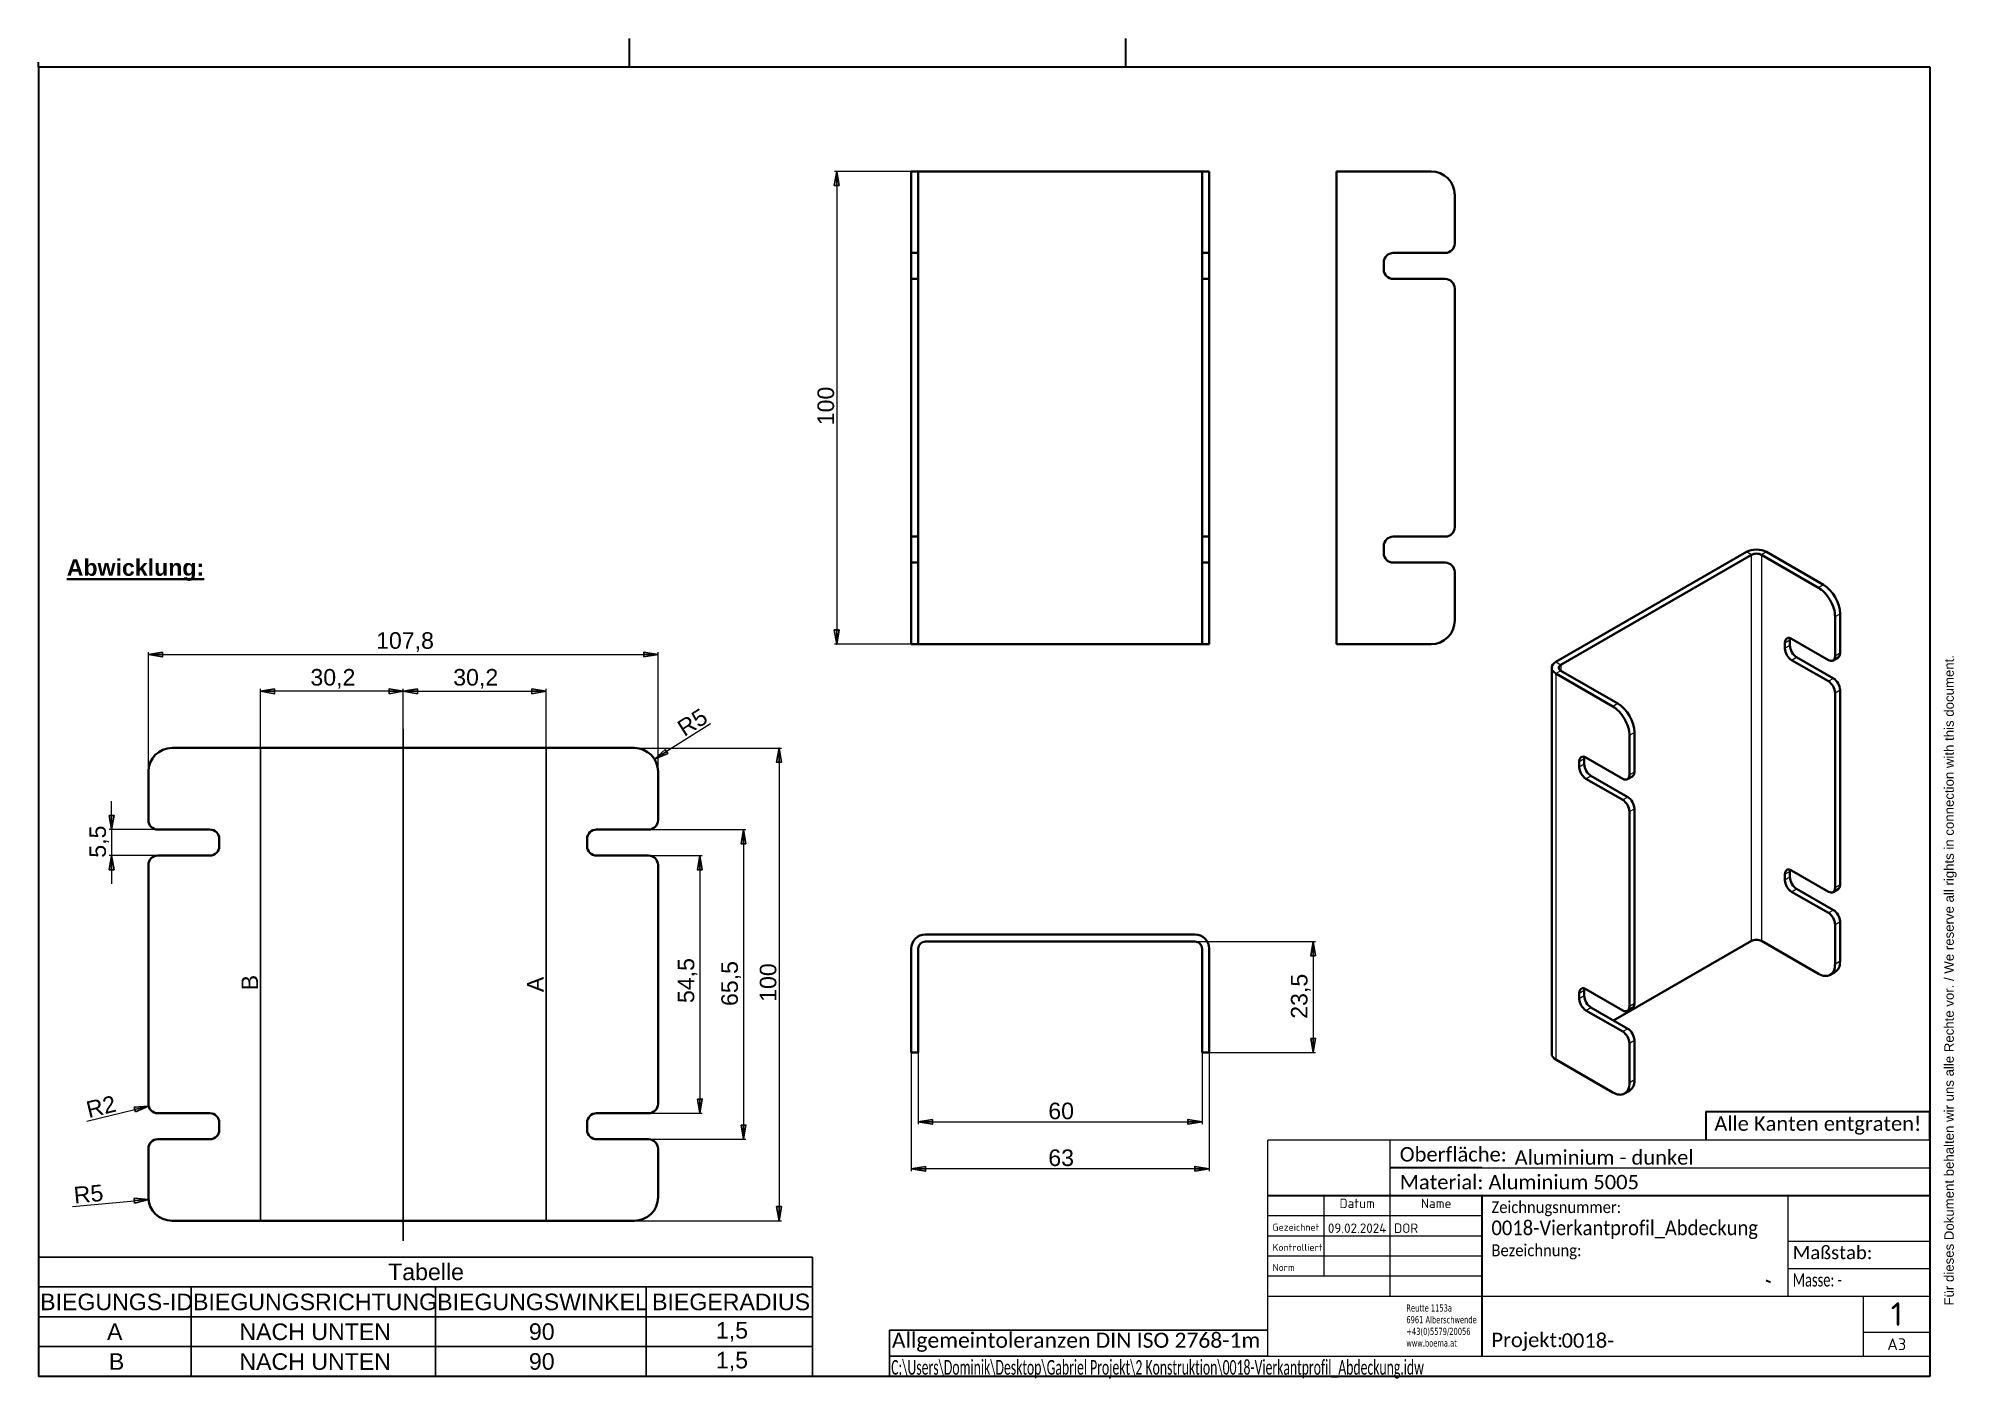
# Model space of a CAD drawing. Header units: millimetres. Extents: x 10 to 416, y 10 to 293.
import ezdxf
from ezdxf.enums import TextEntityAlignment as Align

# ---------------------------------------------------------------- set-up
doc = ezdxf.new("R2010")
doc.units = ezdxf.units.MM
for name, color, linetype, lineweight in [('AM_0', 7, 'Continuous', 35), ('AM_6', 7, 'Continuous', 35), ('Schriftkopf', 7, 'Continuous', 9)]:
    doc.layers.add(name, color=color, linetype=linetype, lineweight=lineweight)
for name, color, linetype, lineweight, true_color in [('AM_4', 3, 'Continuous', 25, 0x00ff00), ('AM_5', 3, 'Continuous', 25, 0x00ff00), ('AM_7', 4, 'Continuous', 25, 0x00ffff), ('AM_TANG', 171, 'Continuous', 18, 0x8080ff), ('Skizziergeometrie(Böma)', 179, 'Continuous', 30, 0x262659), ('Symbole(Böma)', 179, 'Continuous', 15, 0x262659)]:
    doc.layers.add(name, color=color, linetype=linetype, lineweight=lineweight, true_color=true_color)
doc.styles.add('Böma', font='calibri.ttf')
doc.styles.add('Textstil10', font='isocpeur.ttf')
doc.styles.add('Textstil11', font='isocpeur.ttf')
doc.styles.add('Textstil8', font='isocpeur.ttf')
doc.styles.add('Textstil9', font='isocpeur.ttf')
doc.styles.add('Textstil97', font='calibri.ttf', dxfattribs={"width": 0.6})
doc.styles.add('WEC-3_5', font='arial.ttf')
doc.dimstyles.new('WEC_BEM', dxfattribs={"dimtxt": 3.5, "dimasz": 3, "dimexe": 0.5, "dimexo": 0, "dimgap": 0.5, "dimtad": 1, "dimrnd": 1e-08, "dimtxsty": 'WEC-3_5', "dimblk": 'Filled-1', "dimcen": 0.09, "dimdle": 12, "dimclrd": 256, "dimclre": 256, "dimclrt": 7, "dimadec": 1, "dimazin": 2, "dimtfac": 0.571429, "dimtdec": 3, "dimtmove": 0, "dimatfit": 3, "dimldrblk": 'Filled-1', "dimfxl": 1, "dimtolj": 1, "dimlwd": 15, "dimlwe": 15, "dimarcsym": 0})

# ---------------------------------------------------------------- blocks, each defined once
blk = doc.blocks.new('Ränder A3')
at = {"layer": 'Skizziergeometrie(Böma)'}
for p, q in [((10, 287), (410, 287)), ((10, 287), (10, 10)), ((410, 287), (410, 10)), ((375.42, 30.34), (376.34, 29.9)), ((410, 10), (10, 10))]:
    blk.add_line(p, q, dxfattribs=at)
at = {"layer": 'Symbole(Böma)', "color": 179, "true_color": 0x262659, "insert": (413.07, 25), "char_height": 2, "width": 146.4494, "attachment_point": 1, "rotation": 90, "style": 'Böma'}
blk.add_mtext('\\fArial|b0|i0;{\\H2.0000;Für dieses Dokument behalten wir uns alle Rechte vor. / We reserve all rights in connection with this document.}', dxfattribs=at)
blk = doc.blocks.new('Schriftfelder Böma Projekt')
at = {"layer": 'AM_0', "lineweight": 18}
for p, q in [((328.4, 127.9), (328.4, 106.65)), ((328.4, 118.25), (358.4, 118.25)), ((328.4, 112.45), (358.4, 112.45))]:
    blk.add_line(p, q, dxfattribs=at)
at = {"layer": 'AM_0', "lineweight": 25}
for p, q in [((138.4, 99.4), (218.4, 99.4)), ((138.4, 99.4), (138.4, 89.65)), ((218.4, 93.9), (138.4, 93.9)), ((138.4, 89.65), (218.4, 89.65))]:
    blk.add_line(p, q, dxfattribs=at)
at = {"layer": 'Schriftkopf', "lineweight": 9}
blk.add_line((358.4, 139.65), (218.4, 139.65), dxfattribs=at)
at = {"layer": 'Schriftkopf'}
for p, q in [((218.4, 93.9), (218.4, 139.65)), ((244.3, 127.9), (244.3, 139.65)), ((358.4, 89.65), (358.4, 139.65)), ((263.7, 133.77), (358.4, 133.77)), ((230.3, 110.9), (230.3, 127.9)), ((244.3, 106.65), (244.3, 127.9)), ((218.4, 123.65), (263.7, 123.65)), ((218.4, 119.4), (263.7, 119.4)), ((218.4, 115.15), (263.7, 115.15)), ((218.4, 110.9), (263.7, 110.9)), ((218.4, 106.65), (358.4, 106.65)), ((344.4, 93.9), (344.4, 106.65)), ((344.4, 99.02), (358.4, 99.02)), ((218.4, 93.9), (263.7, 93.9)), ((263.7, 93.9), (358.4, 93.9)), ((218.4, 89.65), (358.4, 89.65))]:
    blk.add_line(p, q, dxfattribs=at)
at = {"layer": 'Skizziergeometrie(Böma)'}
for p, q in [((311.05, 145.65), (311.05, 139.65)), ((311.05, 145.65), (358.4, 145.65)), ((358.4, 139.65), (358.4, 145.67)), ((263.7, 133.77), (244.3, 133.77)), ((218.4, 127.9), (358.4, 127.9)), ((263.7, 93.9), (263.7, 127.9))]:
    blk.add_line(p, q, dxfattribs=at)
at = {"layer": 'AM_6', "color": 7, "insert": (138.9, 98.9), "char_height": 3.2, "attachment_point": 1, "style": 'WEC-3_5'}
blk.add_mtext('\\fCalibri|b0|i0;{\\H3.2000;Allgemeintoleranzen DIN ISO 2768-1m}', dxfattribs=at)
at = {"layer": 'Schriftkopf', "style": 'Textstil11'}
for s, p in [('Datum', (237.3, 124.65)), ('Name', (254, 124.65))]:
    blk.add_text(s, height=2, dxfattribs=at).set_placement(p, align=Align.BOTTOM_CENTER)
at = {"layer": 'Schriftkopf', "style": 'Textstil10'}
for s, p in [('Gezeichnet', (219.4, 120)), ('Kontrolliert', (219.4, 115.75)), ('Norm', (219.4, 111.5))]:
    blk.add_text(s, height=1.5, dxfattribs=at).set_placement(p, align=Align.BOTTOM_LEFT)
at = {"layer": 'Schriftkopf'}
for tag, p, height, style in [('ERSTELLUNGSDATUM_001', (231.1, 120), 2, 'Textstil11'), ('AUTOR_001', (245.1, 120), 2, 'Textstil11'), ('Blattnummer_001', (350.15, 100.34), 5, 'Textstil8'), ('Blattgröße_001', (349.4, 95.21), 2.5, 'Textstil9')]:
    blk.add_attdef(tag, p, '', height=height, dxfattribs=dict(at, style=style))
at = {"layer": 'Schriftkopf', "style": 'Textstil11'}
for tag, p in [('KONTROLLDATUM', (231.3, 115.75)), ('KONTROLLIERT_VON', (245.3, 115.75)), ('GENEHM.DAT._KONSTR.', (231.3, 111.5)), ('KONSTR._GEN._VON', (245.3, 111.5))]:
    blk.add_attdef(tag, text='', height=2, dxfattribs=at).set_placement(p, align=Align.BOTTOM_LEFT)
at = {"layer": 'Symbole(Böma)', "color": 179, "true_color": 0x262659, "attachment_point": 1, "style": 'Böma'}
for s, insert, char_height in [('Alle Kanten entgraten!', (312.83, 144.65), 3.05), ('\\fCalibri|b0|i0;Oberfläche: ', (246.3, 138.15), 3.05), ('Material: Aluminium 5005', (246.3, 132.27), 3.05), ('\\fCalibri|b0|i0;{\\H2.8000;Maßstab:}', (329.4, 117.25), 2.8), ('Projekt:', (265.7, 98.9), 3.05)]:
    blk.add_mtext(s, dxfattribs=dict(at, insert=insert, char_height=char_height))
for s, insert, char_height, line_spacing_factor in [('{\\H0.81967x;\\W0.9;Zeichnugsnummer:\\P\\H1.24x;0018-Vierkantprofil_Abdeckung\\H1.12903x;\\P\\H0.71429x;Bezeichnung:\\H1.24x;\\P}', (265.7, 126.7), 3.05, 0.978242), ('\\fTahoma|b0|i0;\\W0.80;{\\H1.5000;Reutte 1153a\\P}\\fTahoma|b0|i0;\\W0.80;{\\H1.5000;6961 Alberschwende\\P}\\fTahoma|b0|i0;\\W0.80;{\\H1.5000;+43(0)5579/20056\\P}\\fTahoma|b0|i0;\\W0.80;{\\H1.5000;www.boema.at}', (247.7, 104.87), 1.5, 0.987884)]:
    blk.add_mtext(s, dxfattribs=dict(at, insert=insert, char_height=char_height, line_spacing_factor=line_spacing_factor))
at = {"layer": 'Symbole(Böma)', "color": 179, "true_color": 0x262659, "insert": (329.4, 111.46), "char_height": 2.8, "width": 41.4313, "attachment_point": 1, "style": 'Böma'}
blk.add_mtext('\\fCalibri|b0|i0;\\W0.70;{\\H2.8000;Masse: -}', dxfattribs=at)
at = {"layer": 'Symbole(Böma)', "color": 179, "true_color": 0x262659, "style": 'Böma'}
for tag, p in [('DARSTELLUNG_001', (270.6, 134.43)), ('PROJEKT_001', (280.53, 95.72))]:
    blk.add_attdef(tag, p, '', height=3.05, dxfattribs=at)
blk.add_attdef('Kunde', text='', height=3.05, dxfattribs=at).set_placement((308.7, 98.8), align=Align.TOP_LEFT)
at = {"layer": 'Symbole(Böma)', "color": 179, "true_color": 0x262659, "style": 'Textstil97', "width": 0.6}
blk.add_attdef('DATEINAME_UND_PFAD_001', (138.76, 90.01), '', height=3.1, dxfattribs=at)
blk = doc.blocks.new('Faltmarken_A3')
at = {"layer": 'Skizziergeometrie(Böma)'}
for p, q in [((125, 0), (125, 6)), ((230, 0), (230, 6)), ((0, 0), (0, 1))]:
    blk.add_line(p, q, dxfattribs=at)
blk = doc.blocks.new('Tabelle1')
at = {"layer": 'AM_5'}
for p, q in [((10, 35.24), (173.74, 35.24)), ((10, 35.24), (10, 28.93)), ((173.74, 35.24), (173.74, 28.93)), ((10, 28.93), (173.74, 28.93)), ((10, 28.93), (10, 22.62)), ((42.33, 28.93), (42.33, 22.62)), ((93.96, 28.93), (93.96, 22.62)), ((138.53, 28.93), (138.53, 22.62)), ((173.74, 28.93), (173.74, 22.62)), ((10, 22.62), (173.74, 22.62)), ((10, 22.62), (10, 10)), ((42.33, 22.62), (42.33, 10)), ((93.96, 22.62), (93.96, 10)), ((138.53, 22.62), (138.53, 10)), ((173.74, 22.62), (173.74, 10)), ((10, 16.31), (173.74, 16.31)), ((10, 10), (173.74, 10))]:
    blk.add_line(p, q, dxfattribs=at)
at = {"layer": 'AM_5', "color": 7, "char_height": 3.5, "attachment_point": 7, "style": 'WEC-3_5'}
for s, insert in [('Tabelle', (83.97, 30.31)), ('BIEGUNGS-ID', (10.38, 23.96)), ('BIEGUNGSRICHTUNG', (42.71, 23.96)), ('BIEGUNGSWINKEL', (94.34, 23.96)), ('BIEGERADIUS', (139.79, 23.96)), ('A', (24.52, 17.71)), ('NACH UNTEN', (52.51, 17.65)), ('90', (113.74, 17.68)), ('1,5', (153.29, 17.36)), ('B', (24.91, 11.4)), ('NACH UNTEN', (52.51, 11.34)), ('90', (113.74, 11.37)), ('1,5', (153.29, 11.05))]:
    blk.add_mtext(s, dxfattribs=dict(at, insert=insert))
blk = doc.blocks.new('2DTransSymbol1')
at = {"layer": 'AM_5', "color": 7, "insert": (116.86, 91.27), "char_height": 3.5, "attachment_point": 7, "rotation": 90, "style": 'WEC-3_5'}
blk.add_mtext('A', dxfattribs=at)
blk = doc.blocks.new('2DTransSymbol2')
at = {"layer": 'AM_5', "color": 7, "insert": (56.46, 91.66), "char_height": 3.5, "attachment_point": 7, "rotation": 90, "style": 'WEC-3_5'}
blk.add_mtext('B', dxfattribs=at)
blk = doc.blocks.new('Filled-1')
at = {"color": 0}
for p, q in [((0, 0), (-1, 0.17)), ((-1, 0.17), (-1, -0.17)), ((-1, 0), (0, 0)), ((-1, -0.17), (0, 0))]:
    blk.add_line(p, q, dxfattribs=at)
at = {"color": 0, "flags": 128}
blk.add_lwpolyline([(-1, -0.17), (0, 0), (-1, 0.17), (-1, -0.17)], dxfattribs=at)
at = {"color": 0}
blk.add_solid([(-1, -0.17), (0, 0), (-1, 0.17), (-1, -0.17)], dxfattribs=at)
blk = doc.blocks.new('*D22')
at = {"layer": 'AM_5', "linetype": 'Continuous', "lineweight": 15, "transparency": 16777216}
for p, q in [((56.96, 142.91), (56.96, 155.41)), ((84.16, 154.91), (59.96, 154.91)), ((87.16, 146.97), (87.16, 155.41))]:
    blk.add_line(p, q, dxfattribs=at)
at = {"layer": 'Defpoints', "color": 0, "linetype": 'Continuous', "transparency": 16777216}
for p in [(56.96, 154.91), (87.16, 146.97), (56.96, 142.91)]:
    blk.add_point(p, dxfattribs=at)
at = {"layer": 'AM_5', "linetype": 'Continuous', "lineweight": 15, "transparency": 16777216, "xscale": 3, "yscale": 3, "zscale": 3, "rotation": 180}
blk.add_blockref('Filled-1', (56.96, 154.91), dxfattribs=at)
at = {"layer": 'AM_5', "linetype": 'Continuous', "lineweight": 15, "transparency": 16777216, "xscale": 3, "yscale": 3, "zscale": 3}
blk.add_blockref('Filled-1', (87.16, 154.91), dxfattribs=at)
at = {"layer": 'AM_5', "color": 7, "linetype": 'Continuous', "lineweight": 18, "transparency": 16777216, "insert": (67.53, 159.62), "char_height": 3.5, "attachment_point": 1, "style": 'WEC-3_5'}
blk.add_mtext('\\A1;30,2', dxfattribs=at)
blk = doc.blocks.new('*D23')
at = {"layer": 'AM_5', "linetype": 'Continuous', "lineweight": 15, "transparency": 16777216}
for p, q in [((87.16, 146.97), (87.16, 155.41)), ((90.16, 154.91), (114.36, 154.91)), ((117.36, 142.91), (117.36, 155.41))]:
    blk.add_line(p, q, dxfattribs=at)
at = {"layer": 'Defpoints', "color": 0, "linetype": 'Continuous', "transparency": 16777216}
for p in [(117.36, 154.91), (87.16, 146.97), (117.36, 142.91)]:
    blk.add_point(p, dxfattribs=at)
at = {"layer": 'AM_5', "linetype": 'Continuous', "lineweight": 15, "transparency": 16777216, "xscale": 3, "yscale": 3, "zscale": 3, "rotation": 180}
blk.add_blockref('Filled-1', (87.16, 154.91), dxfattribs=at)
at = {"layer": 'AM_5', "linetype": 'Continuous', "lineweight": 15, "transparency": 16777216, "xscale": 3, "yscale": 3, "zscale": 3}
blk.add_blockref('Filled-1', (117.36, 154.91), dxfattribs=at)
at = {"layer": 'AM_5', "color": 7, "linetype": 'Continuous', "lineweight": 18, "transparency": 16777216, "insert": (97.73, 159.62), "char_height": 3.5, "attachment_point": 1, "style": 'WEC-3_5'}
blk.add_mtext('\\A1;30,2', dxfattribs=at)
blk = doc.blocks.new('*D24')
at = {"layer": 'AM_5', "linetype": 'Continuous', "lineweight": 15, "transparency": 16777216}
for p, q in [((33.27, 137.91), (33.27, 163.19)), ((36.27, 162.69), (138.05, 162.69)), ((141.05, 137.91), (141.05, 163.19))]:
    blk.add_line(p, q, dxfattribs=at)
at = {"layer": 'Defpoints', "color": 0, "linetype": 'Continuous', "transparency": 16777216}
for p in [(141.05, 162.69), (33.27, 137.91), (141.05, 137.91)]:
    blk.add_point(p, dxfattribs=at)
at = {"layer": 'AM_5', "linetype": 'Continuous', "lineweight": 15, "transparency": 16777216, "xscale": 3, "yscale": 3, "zscale": 3, "rotation": 180}
blk.add_blockref('Filled-1', (33.27, 162.69), dxfattribs=at)
at = {"layer": 'AM_5', "linetype": 'Continuous', "lineweight": 15, "transparency": 16777216, "xscale": 3, "yscale": 3, "zscale": 3}
blk.add_blockref('Filled-1', (141.05, 162.69), dxfattribs=at)
at = {"layer": 'AM_5', "color": 7, "linetype": 'Continuous', "lineweight": 18, "transparency": 16777216, "insert": (81.42, 167.4), "char_height": 3.5, "attachment_point": 1, "style": 'WEC-3_5'}
blk.add_mtext('\\A1;107,8', dxfattribs=at)
blk = doc.blocks.new('*D25')
at = {"layer": 'AM_5', "linetype": 'Continuous', "lineweight": 15, "transparency": 16777216}
for p, q in [((25.49, 128.66), (25.49, 131.66)), ((35.27, 125.66), (24.99, 125.66)), ((25.49, 125.66), (25.49, 120.16)), ((35.27, 120.16), (24.99, 120.16)), ((25.49, 117.16), (25.49, 114.16))]:
    blk.add_line(p, q, dxfattribs=at)
at = {"layer": 'Defpoints', "color": 0, "linetype": 'Continuous', "transparency": 16777216}
for p in [(35.27, 125.66), (25.49, 120.16), (35.27, 120.16)]:
    blk.add_point(p, dxfattribs=at)
at = {"layer": 'AM_5', "linetype": 'Continuous', "lineweight": 15, "transparency": 16777216, "xscale": 3, "yscale": 3, "zscale": 3}
for p, rotation in [((25.49, 125.66), 270), ((25.49, 120.16), 90)]:
    blk.add_blockref('Filled-1', p, dxfattribs=dict(at, rotation=rotation))
at = {"layer": 'AM_5', "color": 7, "linetype": 'Continuous', "lineweight": 18, "transparency": 16777216, "insert": (20.79, 119.71), "char_height": 3.5, "attachment_point": 1, "rotation": 90, "style": 'WEC-3_5'}
blk.add_mtext('\\A1;5,5', dxfattribs=at)
blk = doc.blocks.new('*D26')
at = {"layer": 'AM_5', "linetype": 'Continuous', "lineweight": 15, "transparency": 16777216}
blk.add_line((152.12, 148.02), (142.82, 142.17), dxfattribs=at)
at = {"layer": 'Defpoints', "color": 0, "linetype": 'Continuous', "transparency": 16777216}
for p in [(140.28, 140.58), (136.05, 137.91)]:
    blk.add_point(p, dxfattribs=at)
at = {"layer": 'AM_5', "linetype": 'Continuous', "lineweight": 15, "transparency": 16777216, "xscale": 3, "yscale": 3, "zscale": 3, "rotation": 212.1856127591587}
blk.add_blockref('Filled-1', (140.28, 140.58), dxfattribs=at)
at = {"layer": 'AM_5', "color": 7, "linetype": 'Continuous', "lineweight": 18, "transparency": 16777216, "insert": (144.73, 148.17), "char_height": 3.5, "attachment_point": 1, "rotation": 32.1856, "style": 'WEC-3_5'}
blk.add_mtext('\\A1;R5', dxfattribs=at)
blk = doc.blocks.new('*D27')
at = {"layer": 'AM_5', "linetype": 'Continuous', "lineweight": 15, "transparency": 16777216}
for p, q in [((139.05, 125.66), (159.63, 125.66)), ((159.13, 122.66), (159.13, 63.16)), ((139.05, 60.16), (159.63, 60.16))]:
    blk.add_line(p, q, dxfattribs=at)
at = {"layer": 'Defpoints', "color": 0, "linetype": 'Continuous', "transparency": 16777216}
for p in [(139.05, 125.66), (139.05, 60.16), (159.13, 60.16)]:
    blk.add_point(p, dxfattribs=at)
at = {"layer": 'AM_5', "linetype": 'Continuous', "lineweight": 15, "transparency": 16777216, "xscale": 3, "yscale": 3, "zscale": 3}
for p, rotation in [((159.13, 125.66), 90), ((159.13, 60.16), 270)]:
    blk.add_blockref('Filled-1', p, dxfattribs=dict(at, rotation=rotation))
at = {"layer": 'AM_5', "color": 7, "linetype": 'Continuous', "lineweight": 18, "transparency": 16777216, "insert": (154.43, 88.34), "char_height": 3.5, "attachment_point": 1, "rotation": 90, "style": 'WEC-3_5'}
blk.add_mtext('\\A1;65,5', dxfattribs=at)
blk = doc.blocks.new('*D28')
at = {"layer": 'AM_5', "linetype": 'Continuous', "lineweight": 15, "transparency": 16777216}
for p, q in [((139.05, 120.16), (150.4, 120.16)), ((149.9, 117.16), (149.9, 68.66)), ((139.05, 65.66), (150.4, 65.66))]:
    blk.add_line(p, q, dxfattribs=at)
at = {"layer": 'Defpoints', "color": 0, "linetype": 'Continuous', "transparency": 16777216}
for p in [(139.05, 120.16), (139.05, 65.66), (149.9, 65.66)]:
    blk.add_point(p, dxfattribs=at)
at = {"layer": 'AM_5', "linetype": 'Continuous', "lineweight": 15, "transparency": 16777216, "xscale": 3, "yscale": 3, "zscale": 3}
for p, rotation in [((149.9, 120.16), 90), ((149.9, 65.66), 270)]:
    blk.add_blockref('Filled-1', p, dxfattribs=dict(at, rotation=rotation))
at = {"layer": 'AM_5', "color": 7, "linetype": 'Continuous', "lineweight": 18, "transparency": 16777216, "insert": (145.21, 88.97), "char_height": 3.5, "attachment_point": 1, "rotation": 90, "style": 'WEC-3_5'}
blk.add_mtext('\\A1;54,5', dxfattribs=at)
blk = doc.blocks.new('*D29')
at = {"layer": 'AM_5', "linetype": 'Continuous', "lineweight": 15, "transparency": 16777216}
for p, q in [((136.05, 142.91), (167.13, 142.91)), ((166.63, 139.91), (166.63, 45.91)), ((136.05, 42.91), (167.13, 42.91))]:
    blk.add_line(p, q, dxfattribs=at)
at = {"layer": 'Defpoints', "color": 0, "linetype": 'Continuous', "transparency": 16777216}
for p in [(136.05, 142.91), (136.05, 42.91), (166.63, 42.91)]:
    blk.add_point(p, dxfattribs=at)
at = {"layer": 'AM_5', "linetype": 'Continuous', "lineweight": 15, "transparency": 16777216, "xscale": 3, "yscale": 3, "zscale": 3}
for p, rotation in [((166.63, 142.91), 90), ((166.63, 42.91), 270)]:
    blk.add_blockref('Filled-1', p, dxfattribs=dict(at, rotation=rotation))
at = {"layer": 'AM_5', "color": 7, "linetype": 'Continuous', "lineweight": 18, "transparency": 16777216, "insert": (162.56, 89.22), "char_height": 3.5, "attachment_point": 1, "rotation": 90, "style": 'WEC-3_5'}
blk.add_mtext('\\A1;100', dxfattribs=at)
blk = doc.blocks.new('*D30')
at = {"layer": 'AM_5', "linetype": 'Continuous', "lineweight": 15, "transparency": 16777216}
blk.add_line((20.28, 64.01), (30.41, 66.48), dxfattribs=at)
at = {"layer": 'Defpoints', "color": 0, "linetype": 'Continuous', "transparency": 16777216}
for p in [(33.32, 67.19), (35.27, 67.66)]:
    blk.add_point(p, dxfattribs=at)
at = {"layer": 'AM_5', "linetype": 'Continuous', "lineweight": 15, "transparency": 16777216, "xscale": 3, "yscale": 3, "zscale": 3, "rotation": 13.68942864954425}
blk.add_blockref('Filled-1', (33.32, 67.19), dxfattribs=at)
at = {"layer": 'AM_5', "color": 7, "linetype": 'Continuous', "lineweight": 18, "transparency": 16777216, "insert": (19.82, 68.03), "char_height": 3.5, "attachment_point": 1, "rotation": 13.6894, "style": 'WEC-3_5'}
blk.add_mtext('\\A1;R2', dxfattribs=at)
blk = doc.blocks.new('*D31')
at = {"layer": 'AM_5', "linetype": 'Continuous', "lineweight": 15, "transparency": 16777216}
blk.add_line((17.21, 45.96), (30.3, 47.17), dxfattribs=at)
at = {"layer": 'Defpoints', "color": 0, "linetype": 'Continuous', "transparency": 16777216}
for p in [(33.29, 47.45), (38.27, 47.91)]:
    blk.add_point(p, dxfattribs=at)
at = {"layer": 'AM_5', "linetype": 'Continuous', "lineweight": 15, "transparency": 16777216, "xscale": 3, "yscale": 3, "zscale": 3, "rotation": 5.302659123914047}
blk.add_blockref('Filled-1', (33.29, 47.45), dxfattribs=at)
at = {"layer": 'AM_5', "color": 7, "linetype": 'Continuous', "lineweight": 18, "transparency": 16777216, "insert": (17.33, 50.05), "char_height": 3.5, "attachment_point": 1, "rotation": 5.3027, "style": 'WEC-3_5'}
blk.add_mtext('\\A1;R5', dxfattribs=at)
blk = doc.blocks.new('*D32')
at = {"layer": 'AM_5', "linetype": 'Continuous', "lineweight": 15, "transparency": 16777216}
for p, q in [((196.09, 78.48), (196.09, 63.33)), ((256.09, 78.48), (256.09, 63.33)), ((199.09, 63.83), (253.09, 63.83))]:
    blk.add_line(p, q, dxfattribs=at)
at = {"layer": 'Defpoints', "color": 0, "linetype": 'Continuous', "transparency": 16777216}
for p in [(196.09, 78.48), (256.09, 78.48), (256.09, 63.83)]:
    blk.add_point(p, dxfattribs=at)
at = {"layer": 'AM_5', "linetype": 'Continuous', "lineweight": 15, "transparency": 16777216, "xscale": 3, "yscale": 3, "zscale": 3, "rotation": 180}
blk.add_blockref('Filled-1', (196.09, 63.83), dxfattribs=at)
at = {"layer": 'AM_5', "linetype": 'Continuous', "lineweight": 15, "transparency": 16777216, "xscale": 3, "yscale": 3, "zscale": 3}
blk.add_blockref('Filled-1', (256.09, 63.83), dxfattribs=at)
at = {"layer": 'AM_5', "color": 7, "linetype": 'Continuous', "lineweight": 18, "transparency": 16777216, "insert": (223.58, 67.9), "char_height": 3.5, "attachment_point": 1, "style": 'WEC-3_5'}
blk.add_mtext('\\A1;60', dxfattribs=at)
blk = doc.blocks.new('*D33')
at = {"layer": 'AM_5', "linetype": 'Continuous', "lineweight": 15, "transparency": 16777216}
for p, q in [((254.59, 101.98), (280.09, 101.98)), ((279.59, 98.98), (279.59, 81.48)), ((257.59, 78.48), (280.09, 78.48))]:
    blk.add_line(p, q, dxfattribs=at)
at = {"layer": 'Defpoints', "color": 0, "linetype": 'Continuous', "transparency": 16777216}
for p in [(254.59, 101.98), (257.59, 78.48), (279.59, 78.48)]:
    blk.add_point(p, dxfattribs=at)
at = {"layer": 'AM_5', "linetype": 'Continuous', "lineweight": 15, "transparency": 16777216, "xscale": 3, "yscale": 3, "zscale": 3}
for p, rotation in [((279.59, 101.98), 90), ((279.59, 78.48), 270)]:
    blk.add_blockref('Filled-1', p, dxfattribs=dict(at, rotation=rotation))
at = {"layer": 'AM_5', "color": 7, "linetype": 'Continuous', "lineweight": 18, "transparency": 16777216, "insert": (274.89, 85.64), "char_height": 3.5, "attachment_point": 1, "rotation": 90, "style": 'WEC-3_5'}
blk.add_mtext('\\A1;23,5', dxfattribs=at)
blk = doc.blocks.new('*D34')
at = {"layer": 'AM_5', "linetype": 'Continuous', "lineweight": 15, "transparency": 16777216}
for p, q in [((194.59, 78.48), (194.59, 53.42)), ((257.59, 78.48), (257.59, 53.42)), ((254.59, 53.92), (197.59, 53.92))]:
    blk.add_line(p, q, dxfattribs=at)
at = {"layer": 'Defpoints', "color": 0, "linetype": 'Continuous', "transparency": 16777216}
for p in [(194.59, 78.48), (257.59, 78.48), (194.59, 53.92)]:
    blk.add_point(p, dxfattribs=at)
at = {"layer": 'AM_5', "linetype": 'Continuous', "lineweight": 15, "transparency": 16777216, "xscale": 3, "yscale": 3, "zscale": 3, "rotation": 180}
blk.add_blockref('Filled-1', (194.59, 53.92), dxfattribs=at)
at = {"layer": 'AM_5', "linetype": 'Continuous', "lineweight": 15, "transparency": 16777216, "xscale": 3, "yscale": 3, "zscale": 3}
blk.add_blockref('Filled-1', (257.59, 53.92), dxfattribs=at)
at = {"layer": 'AM_5', "color": 7, "linetype": 'Continuous', "lineweight": 18, "transparency": 16777216, "insert": (223.58, 58), "char_height": 3.5, "attachment_point": 1, "style": 'WEC-3_5'}
blk.add_mtext('\\A1;63', dxfattribs=at)
blk = doc.blocks.new('*D35')
at = {"layer": 'AM_5', "linetype": 'Continuous', "lineweight": 15, "transparency": 16777216}
for p, q in [((197.59, 264.87), (178.34, 264.87)), ((178.84, 261.87), (178.84, 167.87)), ((197.59, 164.87), (178.34, 164.87))]:
    blk.add_line(p, q, dxfattribs=at)
at = {"layer": 'Defpoints', "color": 0, "linetype": 'Continuous', "transparency": 16777216}
for p in [(197.59, 264.87), (178.84, 164.87), (197.59, 164.87)]:
    blk.add_point(p, dxfattribs=at)
at = {"layer": 'AM_5', "linetype": 'Continuous', "lineweight": 15, "transparency": 16777216, "xscale": 3, "yscale": 3, "zscale": 3}
for p, rotation in [((178.84, 264.87), 90), ((178.84, 164.87), 270)]:
    blk.add_blockref('Filled-1', p, dxfattribs=dict(at, rotation=rotation))
at = {"layer": 'AM_5', "color": 7, "linetype": 'Continuous', "lineweight": 18, "transparency": 16777216, "insert": (174.77, 211.17), "char_height": 3.5, "attachment_point": 1, "rotation": 90, "style": 'WEC-3_5'}
blk.add_mtext('\\A1;100', dxfattribs=at)

msp = doc.modelspace()

# ---------------------------------------------------------------- linework, layer by layer
at = {"layer": 'AM_0'}
for p, q in [((194.5943, 259.8666), (194.5943, 264.8666)), ((196.0943, 264.8666), (194.5943, 264.8666)), ((196.0943, 264.8666), (196.0943, 259.8666)), ((197.5943, 264.8666), (196.0943, 264.8666)), ((254.5943, 264.8666), (197.5943, 264.8666)), ((254.5943, 264.8666), (256.0943, 264.8666)), ((257.5943, 264.8666), (256.0943, 264.8666)), ((256.0943, 259.8666), (256.0943, 264.8666)), ((257.5943, 264.8666), (257.5943, 259.8666)), ((287.5289, 264.8666), (284.5289, 264.8666)), ((284.5289, 164.8666), (284.5289, 264.8666)), ((287.5289, 264.8666), (304.5289, 264.8666)), ((194.5943, 259.8666), (194.5943, 249.6166)), ((196.0943, 259.8666), (196.0943, 249.6166)), ((256.0943, 249.6166), (256.0943, 259.8666)), ((257.5943, 249.6166), (257.5943, 259.8666)), ((309.5289, 259.8666), (309.5289, 249.6166)), ((194.5943, 247.6166), (194.5943, 249.6166)), ((194.5943, 247.6166), (194.5943, 245.6166)), ((194.5943, 247.6166), (196.0943, 247.6166)), ((196.0943, 249.6166), (196.0943, 247.6166)), ((196.0943, 245.6166), (196.0943, 247.6166)), ((256.0943, 247.6166), (256.0943, 249.6166)), ((256.0943, 247.6166), (256.0943, 245.6166)), ((256.0943, 247.6166), (257.5943, 247.6166)), ((257.5943, 249.6166), (257.5943, 247.6166)), ((257.5943, 245.6166), (257.5943, 247.6166)), ((296.5289, 247.6166), (307.5289, 247.6166)), ((194.5943, 244.1166), (194.5943, 245.6166)), ((194.5943, 244.1166), (194.5943, 242.1166)), ((196.0943, 245.6166), (196.0943, 244.1166)), ((196.0943, 242.1166), (196.0943, 244.1166)), ((256.0943, 244.1166), (256.0943, 245.6166)), ((256.0943, 244.1166), (256.0943, 242.1166)), ((257.5943, 245.6166), (257.5943, 244.1166)), ((257.5943, 242.1166), (257.5943, 244.1166)), ((294.5289, 244.1166), (294.5289, 245.6166)), ((194.5943, 240.1166), (194.5943, 242.1166)), ((196.0943, 242.1166), (194.5943, 242.1166)), ((194.5943, 240.1166), (194.5943, 189.6166)), ((196.0943, 242.1166), (196.0943, 240.1166)), ((196.0943, 240.1166), (196.0943, 189.6166)), ((256.0943, 240.1166), (256.0943, 242.1166)), ((257.5943, 242.1166), (256.0943, 242.1166)), ((256.0943, 189.6166), (256.0943, 240.1166)), ((257.5943, 242.1166), (257.5943, 240.1166)), ((257.5943, 189.6166), (257.5943, 240.1166)), ((307.5289, 242.1166), (296.5289, 242.1166)), ((309.5289, 240.1166), (309.5289, 189.6166)), ((194.5943, 187.6166), (194.5943, 189.6166)), ((194.5943, 187.6166), (194.5943, 185.6166)), ((194.5943, 187.6166), (196.0943, 187.6166)), ((196.0943, 189.6166), (196.0943, 187.6166)), ((196.0943, 185.6166), (196.0943, 187.6166)), ((256.0943, 187.6166), (256.0943, 189.6166)), ((256.0943, 187.6166), (256.0943, 185.6166)), ((256.0943, 187.6166), (257.5943, 187.6166)), ((257.5943, 189.6166), (257.5943, 187.6166)), ((257.5943, 185.6166), (257.5943, 187.6166)), ((296.5289, 187.6166), (307.5289, 187.6166)), ((194.5943, 184.1166), (194.5943, 185.6166)), ((194.5943, 184.1166), (194.5943, 182.1166)), ((196.0943, 185.6166), (196.0943, 184.1166)), ((196.0943, 182.1166), (196.0943, 184.1166)), ((256.0943, 184.1166), (256.0943, 185.6166)), ((256.0943, 184.1166), (256.0943, 182.1166)), ((257.5943, 185.6166), (257.5943, 184.1166)), ((257.5943, 182.1166), (257.5943, 184.1166)), ((294.5289, 184.1166), (294.5289, 185.6166)), ((371.2251, 184.3738), (330.92, 161.1036)), ((372.2857, 183.7614), (331.9807, 160.4912)), ((374.4071, 183.7614), (386.4279, 176.8212)), ((387.4885, 177.4335), (375.4677, 184.3738)), ((194.5943, 180.1166), (194.5943, 182.1166)), ((196.0943, 182.1166), (194.5943, 182.1166)), ((194.5943, 180.1166), (194.5943, 169.8666)), ((196.0943, 182.1166), (196.0943, 180.1166)), ((196.0943, 180.1166), (196.0943, 169.8666)), ((256.0943, 180.1166), (256.0943, 182.1166)), ((257.5943, 182.1166), (256.0943, 182.1166)), ((256.0943, 169.8666), (256.0943, 180.1166)), ((257.5943, 182.1166), (257.5943, 180.1166)), ((257.5943, 169.8666), (257.5943, 180.1166)), ((307.5289, 182.1166), (296.5289, 182.1166)), ((309.5289, 180.1166), (309.5289, 169.8666)), ((389.9634, 162.3284), (389.9634, 170.6974)), ((391.0241, 162.9407), (391.0241, 171.3098)), ((194.5943, 164.8666), (194.5943, 169.8666)), ((196.0943, 169.8666), (196.0943, 164.8666)), ((256.0943, 164.8666), (256.0943, 169.8666)), ((257.5943, 169.8666), (257.5943, 164.8666)), ((194.5943, 164.8666), (196.0943, 164.8666)), ((197.5943, 164.8666), (196.0943, 164.8666)), ((197.5943, 164.8666), (254.5943, 164.8666)), ((254.5943, 164.8666), (256.0943, 164.8666)), ((256.0943, 164.8666), (257.5943, 164.8666)), ((284.5289, 164.8666), (287.5289, 164.8666)), ((304.5289, 164.8666), (287.5289, 164.8666)), ((379.3568, 163.9614), (379.3568, 165.1861)), ((380.4175, 165.7985), (380.4175, 164.5737)), ((380.771, 166.0026), (388.5492, 161.5119)), ((330.0413, 78.2292), (330.0413, 159.8789)), ((330.92, 158.6541), (342.9408, 151.7139)), ((331.9807, 159.2665), (344.0015, 152.3263)), ((388.5492, 157.0211), (380.771, 161.5119)), ((381.8317, 162.1242), (389.6099, 157.6335)), ((389.5492, 161.4128), (390.6099, 162.0252)), ((389.9634, 113.3386), (389.9634, 154.5716)), ((391.0241, 113.9509), (391.0241, 155.184)), ((347.537, 146.2026), (347.537, 137.8335)), ((38.2666, 142.9119), (136.0525, 142.9119)), ((346.4764, 145.5902), (346.4764, 137.2211)), ((335.8698, 138.8541), (335.8698, 140.0788)), ((336.9304, 140.6912), (336.9304, 139.4665)), ((337.284, 140.8953), (345.0621, 136.4046)), ((33.2666, 127.6619), (33.2666, 137.9119)), ((141.0525, 137.9119), (141.0525, 127.6619)), ((345.0621, 131.9139), (337.284, 136.4046)), ((338.3446, 137.017), (346.1228, 132.5262)), ((346.0621, 136.3055), (347.1228, 136.9179)), ((347.537, 130.0767), (347.537, 88.8437)), ((346.4764, 129.4644), (346.4764, 88.2313)), ((35.2666, 125.6619), (46.2666, 125.6619)), ((48.2666, 123.6619), (48.2666, 122.1619)), ((126.0525, 122.1619), (126.0525, 123.6619)), ((128.0525, 125.6619), (139.0525, 125.6619)), ((33.2666, 67.6619), (33.2666, 118.1619)), ((46.2666, 120.1619), (35.2666, 120.1619)), ((139.0525, 120.1619), (128.0525, 120.1619)), ((141.0525, 118.1619), (141.0525, 67.6619)), ((379.3568, 114.9716), (379.3568, 116.1963)), ((380.4175, 116.8087), (380.4175, 115.5839)), ((380.771, 117.0128), (388.5492, 112.5221)), ((388.5492, 108.0313), (380.771, 112.5221)), ((381.8317, 113.1344), (389.6099, 108.6437)), ((389.5492, 112.423), (390.6099, 113.0354)), ((389.9634, 97.2128), (389.9634, 105.5818)), ((391.0241, 97.8251), (391.0241, 106.1942)), ((254.5943, 103.4818), (197.5943, 103.4818)), ((254.5943, 101.9818), (197.5943, 101.9818)), ((343.1176, 85.2715), (372.2857, 102.1117)), ((374.4071, 102.1117), (386.4279, 95.1715)), ((194.5943, 100.4818), (194.5943, 83.4818)), ((196.0943, 100.4818), (196.0943, 83.4818)), ((256.0943, 100.4818), (256.0943, 83.4818)), ((257.5943, 83.4818), (257.5943, 100.4818)), ((388.9279, 94.9239), (389.9885, 95.5362)), ((335.8698, 89.8643), (335.8698, 91.089)), ((336.9304, 91.7014), (336.9304, 90.4767)), ((337.284, 91.9055), (345.0621, 87.4148)), ((345.0621, 82.9241), (337.284, 87.4148)), ((338.3446, 88.0272), (346.1228, 83.5364)), ((346.0621, 87.3157), (347.1228, 87.9281)), ((194.5943, 78.4818), (194.5943, 83.4818)), ((196.0943, 83.4818), (196.0943, 78.4818)), ((256.0943, 78.4818), (256.0943, 83.4818)), ((257.5943, 83.4818), (257.5943, 78.4818)), ((194.5943, 78.4818), (196.0943, 78.4818)), ((256.0943, 78.4818), (257.5943, 78.4818)), ((346.4764, 80.4746), (346.4764, 72.1055)), ((347.537, 81.0869), (347.537, 72.7179)), ((342.9408, 70.0642), (330.92, 77.0045)), ((346.5015, 70.429), (345.4408, 69.8166)), ((35.2666, 65.6619), (46.2666, 65.6619)), ((128.0525, 65.6619), (139.0525, 65.6619)), ((48.2666, 63.6619), (48.2666, 62.1619)), ((126.0525, 62.1619), (126.0525, 63.6619)), ((33.2666, 47.9119), (33.2666, 58.1619)), ((46.2666, 60.1619), (35.2666, 60.1619)), ((139.0525, 60.1619), (128.0525, 60.1619)), ((141.0525, 58.1619), (141.0525, 47.9119)), ((136.0525, 42.9119), (38.2666, 42.9119))]:
    msp.add_line(p, q, dxfattribs=at)
for centre, radius, start, end in [((304.5289, 259.8666), 5, 0, 90), ((296.5289, 245.6166), 2, 90, 180), ((307.5289, 249.6166), 2, 270, 0), ((296.5289, 244.1166), 2, 180, 270), ((307.5289, 240.1166), 2, 0, 90), ((296.5289, 185.6166), 2, 90, 180), ((307.5289, 189.6166), 2, 270, 0), ((296.5289, 184.1166), 2, 180, 270), ((307.5289, 180.1166), 2, 0, 90), ((304.5289, 169.8666), 5, 270, 0), ((38.2666, 137.9119), 5, 90, 180), ((136.0525, 137.9119), 5, 0, 90), ((35.2666, 127.6619), 2, 180, 270), ((139.0525, 127.6619), 2, 270, 0), ((46.2666, 123.6619), 2, 0, 90), ((46.2666, 122.1619), 2, 270, 0), ((128.0525, 123.6619), 2, 90, 180), ((128.0525, 122.1619), 2, 180, 270), ((35.2666, 118.1619), 2, 90, 180), ((139.0525, 118.1619), 2, 0, 90), ((197.5943, 100.4818), 3, 90, 180), ((197.5943, 100.4818), 1.5, 90, 180), ((254.5943, 100.4818), 3, 0, 90), ((254.5943, 100.4818), 1.5, 0, 90), ((35.2666, 67.6619), 2, 180, 270), ((46.2666, 63.6619), 2, 0, 90), ((128.0525, 63.6619), 2, 90, 180), ((139.0525, 67.6619), 2, 270, 0), ((46.2666, 62.1619), 2, 270, 0), ((128.0525, 62.1619), 2, 180, 270), ((35.2666, 58.1619), 2, 90, 180), ((139.0525, 58.1619), 2, 0, 90), ((38.2666, 47.9119), 5, 180, 270), ((136.0525, 47.9119), 5, 270, 0)]:
    msp.add_arc(centre, radius, start, end, dxfattribs=at)
for centre, major_axis, start_param, end_param in [((373.3464, 183.149), (-3, 0), 3.92699082, 5.49778714), ((373.3464, 183.149), (1.5, 0), 0.78539816, 2.35619449), ((386.4279, 172.7387), (2.5, -4.3301), 0.78539816, 2.35619449), ((387.4885, 173.3511), (-2.5, 4.3301), 3.92699082, 5.49778714), ((380.771, 164.3696), (-1, 1.7321), 5.49778714, 7.06858347), ((380.771, 163.1449), (1, -1.7321), 3.92699082, 5.49778714), ((381.8317, 164.982), (-1, 1.7321), 0.55898987, 0.78539816), ((381.8317, 163.7572), (-1, 1.7321), 0.78539816, 2.35619449), ((388.5492, 163.1449), (1, -1.7321), 5.49778714, 7.06858347), ((389.6099, 163.7572), (1, -1.7321), 0, 0.78539816), ((333.0413, 159.8789), (-3, 0), 5.49778714, 7.06858347), ((333.0413, 159.8789), (-1.5, 0), 5.49778714, 7.06858347), ((388.5492, 155.3881), (1, -1.7321), 0.78539816, 2.35619449), ((389.6099, 156.0005), (-1, 1.7321), 3.92699082, 5.49778714), ((342.9408, 147.6314), (2.5, -4.3301), 0.78539816, 2.35619449), ((344.0015, 148.2438), (-2.5, 4.3301), 3.92699082, 5.49778714), ((337.284, 139.2623), (-1, 1.7321), 5.49778714, 7.06858347), ((337.284, 138.0376), (1, -1.7321), 3.92699082, 5.49778714), ((338.3446, 139.8747), (-1, 1.7321), 0.55898987, 0.78539816), ((338.3446, 138.65), (-1, 1.7321), 0.78539816, 2.35619449), ((345.0621, 138.0376), (1, -1.7321), 5.49778714, 7.06858347), ((346.1228, 138.65), (1, -1.7321), 0, 0.78539816), ((345.0621, 130.2809), (1, -1.7321), 0.78539816, 2.35619449), ((346.1228, 130.8932), (-1, 1.7321), 3.92699082, 5.49778714), ((380.771, 115.3798), (-1, 1.7321), 5.49778714, 7.06858347), ((380.771, 114.1551), (1, -1.7321), 3.92699082, 5.49778714), ((381.8317, 115.9922), (-1, 1.7321), 0.55898987, 0.78539816), ((381.8317, 114.7674), (-1, 1.7321), 0.78539816, 2.35619449), ((389.6099, 114.7674), (1, -1.7321), 0, 0.78539816), ((388.5492, 114.1551), (1, -1.7321), 5.49778714, 7.06858347), ((388.5492, 106.3983), (1, -1.7321), 0.78539816, 2.35619449), ((389.6099, 107.0107), (-1, 1.7321), 3.92699082, 5.49778714), ((373.3464, 101.4994), (1.5, 0), 0.78539816, 2.35619449), ((387.4885, 99.8664), (2.5, -4.3301), 0, 0.78539816), ((386.4279, 99.254), (2.5, -4.3301), 5.49778714, 7.06858347), ((337.284, 90.2725), (-1, 1.7321), 5.49778714, 7.06858347), ((337.284, 89.0478), (1, -1.7321), 3.92699082, 5.49778714), ((338.3446, 90.8849), (-1, 1.7321), 0.55898987, 0.78539816), ((338.3446, 89.6602), (-1, 1.7321), 0.78539816, 2.35619449), ((345.0621, 89.0478), (1, -1.7321), 5.49778714, 7.06858347), ((346.1228, 89.6602), (1, -1.7321), 0, 0.78539816), ((345.0621, 81.2911), (1, -1.7321), 0.78539816, 2.35619449), ((346.1228, 81.9034), (-1, 1.7321), 3.92699082, 5.49778714), ((333.0413, 78.2292), (-3, 0), 0, 0.78539816), ((342.9408, 74.1467), (2.5, -4.3301), 5.49778714, 7.06858347), ((344.0015, 74.7591), (2.5, -4.3301), 0, 0.78539816)]:
    msp.add_ellipse(centre, major_axis=major_axis, ratio=0.57735027, start_param=start_param, end_param=end_param, dxfattribs=at)
at = {"layer": 'AM_4'}
for p, q in [((56.9631, 142.9119), (56.9631, 42.9119)), ((117.356, 42.9119), (117.356, 142.9119))]:
    msp.add_line(p, q, dxfattribs=at)
at = {"layer": 'AM_7'}
msp.add_line((87.1596, 146.9694), (87.1596, 38.7036), dxfattribs=at)
at = {"layer": 'AM_TANG'}
for p, q in [((372.2857, 183.7614), (371.2251, 184.3738)), ((372.2857, 102.1117), (372.2857, 183.7614)), ((375.4677, 184.3738), (374.4071, 183.7614)), ((374.4071, 183.7614), (374.4071, 102.1117)), ((387.4885, 177.4335), (386.4279, 176.8212)), ((389.9634, 170.6974), (391.0241, 171.3098)), ((379.3568, 165.1861), (380.4175, 165.7985)), ((380.4175, 164.5737), (379.3568, 163.9614)), ((391.0241, 162.9407), (389.9634, 162.3284)), ((330.92, 161.1036), (331.9807, 160.4912)), ((331.9807, 159.2665), (330.92, 158.6541)), ((330.92, 158.6541), (330.92, 77.0045)), ((331.9807, 160.4912), (331.9807, 159.2665)), ((380.771, 161.5119), (381.8317, 162.1242)), ((389.6099, 157.6335), (388.5492, 157.0211)), ((389.9634, 154.5716), (391.0241, 155.184)), ((344.0015, 152.3263), (342.9408, 151.7139)), ((346.4764, 145.5902), (347.537, 146.2026)), ((335.8698, 140.0788), (336.9304, 140.6912)), ((336.9304, 139.4665), (335.8698, 138.8541)), ((337.284, 136.4046), (338.3446, 137.017)), ((347.537, 137.8335), (346.4764, 137.2211)), ((346.1228, 132.5262), (345.0621, 131.9139)), ((346.4764, 129.4644), (347.537, 130.0767)), ((379.3568, 116.1963), (380.4175, 116.8087)), ((380.4175, 115.5839), (379.3568, 114.9716)), ((391.0241, 113.9509), (389.9634, 113.3386)), ((380.771, 112.5221), (381.8317, 113.1344)), ((389.6099, 108.6437), (388.5492, 108.0313)), ((389.9634, 105.5818), (391.0241, 106.1942)), ((391.0241, 97.8251), (389.9634, 97.2128)), ((335.8698, 91.089), (336.9304, 91.7014)), ((336.9304, 90.4767), (335.8698, 89.8643)), ((337.284, 87.4148), (338.3446, 88.0272)), ((347.537, 88.8437), (346.4764, 88.2313)), ((346.1228, 83.5364), (345.0621, 82.9241)), ((346.4764, 80.4746), (347.537, 81.0869)), ((347.537, 72.7179), (346.4764, 72.1055))]:
    msp.add_line(p, q, dxfattribs=at)

# ---------------------------------------------------------------- block references
for name, p in [('Faltmarken_A3', (10, 287)), ('Ränder A3', (0, 0)), ('Tabelle1', (0, 0))]:
    msp.add_blockref(name, p)
msp.add_blockref('Schriftfelder Böma Projekt', (51.6, -79.65)).add_auto_attribs({'Blattnummer_001': '1', 'Blattgröße_001': 'A3', 'ERSTELLUNGSDATUM_001': '09.02.2024', 'AUTOR_001': 'DOR', 'PROJEKT_001': '0018-', 'DARSTELLUNG_001': 'Aluminium - dunkel', 'DATEINAME_UND_PFAD_001': 'C:\\Users\\Dominik\\Desktop\\Gabriel Projekt\\2 Konstruktion\\0018-Vierkantprofil_Abdeckung.idw'})
at = {"layer": 'AM_5'}
for name in ['2DTransSymbol2', '2DTransSymbol1']:
    msp.add_blockref(name, (0, 0), dxfattribs=at)

# ---------------------------------------------------------------- texts
at = {"layer": 'AM_6', "color": 7, "insert": (16.0044, 182.8361), "char_height": 3.5, "width": 29.067073, "attachment_point": 1, "style": 'WEC-3_5'}
msp.add_mtext('\\fArial|b1|i0;{\\H3.5000;\\LAbwicklung:}', dxfattribs=at)

# ---------------------------------------------------------------- dimensions: what is measured, and where the dimension line sits
at = {"layer": 'AM_5', "linetype": 'Continuous', "lineweight": 18}
for base, p1, p2, angle, override, picture, middle in [((178.8393, 164.8666), (197.5943, 264.8666), (197.5943, 164.8666), 90, {"dimgap": 0.5, "dimdec": 2, "dimtol": 0, "dimlim": 0, "dimtp": 0, "dimtm": 0, "dimtdec": 3, "dimtofl": 0, "dimatfit": 1}, '*D35', (178.8393, 214.8666)), ((56.9631, 154.9119), (87.1596, 146.9694), (56.9631, 142.9119), 180, {"dimgap": 0.5, "dimdec": 2, "dimtol": 0, "dimlim": 0, "dimtp": 0, "dimtm": 0, "dimtdec": 3, "dimtofl": 0, "dimatfit": 1}, '*D22', (72.0613, 154.9119)), ((117.356, 154.9119), (87.1596, 146.9694), (117.356, 142.9119), 180, {"dimgap": 0.5, "dimdec": 2, "dimtol": 0, "dimlim": 0, "dimtp": 0, "dimtm": 0, "dimtdec": 3, "dimtofl": 0, "dimatfit": 1}, '*D23', (102.2578, 154.9119)), ((166.6345, 42.9119), (136.0525, 142.9119), (136.0525, 42.9119), 270, {"dimgap": 0.5, "dimdec": 2, "dimtol": 0, "dimlim": 0, "dimtp": 0, "dimtm": 0, "dimtdec": 3, "dimtofl": 0, "dimatfit": 1}, '*D29', (166.6345, 92.9119)), ((25.485, 120.1619), (35.2666, 125.6619), (35.2666, 120.1619), 270, {"dimgap": 0.5, "dimdec": 2, "dimtol": 0, "dimlim": 0, "dimtp": 0, "dimtm": 0, "dimtdec": 3, "dimtofl": 1, "dimatfit": 1}, '*D25', (25.485, 122.9119)), ((159.1322, 60.1619), (139.0525, 125.6619), (139.0525, 60.1619), 270, {"dimgap": 0.5, "dimdec": 2, "dimtol": 0, "dimlim": 0, "dimtp": 0, "dimtm": 0, "dimtdec": 3, "dimtofl": 0, "dimatfit": 1}, '*D27', (159.1322, 92.9119)), ((149.8986, 65.6619), (139.0525, 120.1619), (139.0525, 65.6619), 90, {"dimgap": 0.5, "dimdec": 2, "dimtol": 0, "dimlim": 0, "dimtp": 0, "dimtm": 0, "dimtdec": 3, "dimtofl": 0, "dimatfit": 1}, '*D28', (149.8986, 93.5243)), ((279.5943, 78.4818), (254.5943, 101.9818), (257.5943, 78.4818), 90, {"dimgap": 0.5, "dimdec": 2, "dimtol": 0, "dimlim": 0, "dimtp": 0, "dimtm": 0, "dimtdec": 3, "dimtofl": 0, "dimatfit": 1}, '*D33', (279.5943, 90.2318)), ((194.5943, 53.92), (257.5943, 78.4818), (194.5943, 78.4818), 180, {"dimgap": 0.5, "dimdec": 2, "dimtol": 0, "dimlim": 0, "dimtp": 0, "dimtm": 0, "dimtdec": 3, "dimtofl": 0, "dimatfit": 1}, '*D34', (226.0943, 53.92)), ((256.0943, 63.8297), (196.0943, 78.4818), (256.0943, 78.4818), 180, {"dimgap": 0.5, "dimdec": 2, "dimtol": 0, "dimlim": 0, "dimtp": 0, "dimtm": 0, "dimtdec": 3, "dimtofl": 0, "dimatfit": 1}, '*D32', (226.0943, 63.8297))]:
    dim = msp.add_linear_dim(base=base, p1=p1, p2=p2, angle=angle, dimstyle='WEC_BEM', override=override, dxfattribs=at)
    dim.commit()
    dim.dimension.update_dxf_attribs({"geometry": picture, "text_midpoint": middle, "dimtype": 160})
dim = msp.add_linear_dim(base=(141.0525, 162.6942), p1=(33.2666, 137.9119), p2=(141.0525, 137.9119), dimstyle='WEC_BEM', override={"dimgap": 0.5, "dimdec": 1, "dimtol": 0, "dimlim": 0, "dimtp": 0, "dimtm": 0, "dimtdec": 1, "dimtofl": 0, "dimatfit": 1}, dxfattribs=at)
dim.commit()
dim.dimension.update_dxf_attribs({"geometry": '*D24', "text_midpoint": (87.1596, 162.6942), "dimtype": 160})
for center, mpoint, picture, middle in [((136.0525, 137.9119), (140.2841, 140.5753), '*D26', (149.2948, 146.2464)), ((35.2666, 67.6619), (33.3234, 67.1886), '*D30', (23.4901, 64.7934)), ((38.2666, 47.9119), (33.288, 47.4499), '*D31', (20.5319, 46.2659))]:
    dim = msp.add_radius_dim(center=center, mpoint=mpoint, dimstyle='WEC_BEM', override={"dimgap": 0.5, "dimdec": 2, "dimlfac": 1, "dimcen": 0, "dimtol": 0, "dimlim": 0, "dimtp": 0, "dimtm": 0, "dimtdec": 3, "dimtofl": 0}, dxfattribs=at)
    dim.commit()
    dim.dimension.update_dxf_attribs({"geometry": picture, "text_midpoint": middle, "dimtype": 164})

doc.saveas('drawing.dxf')
